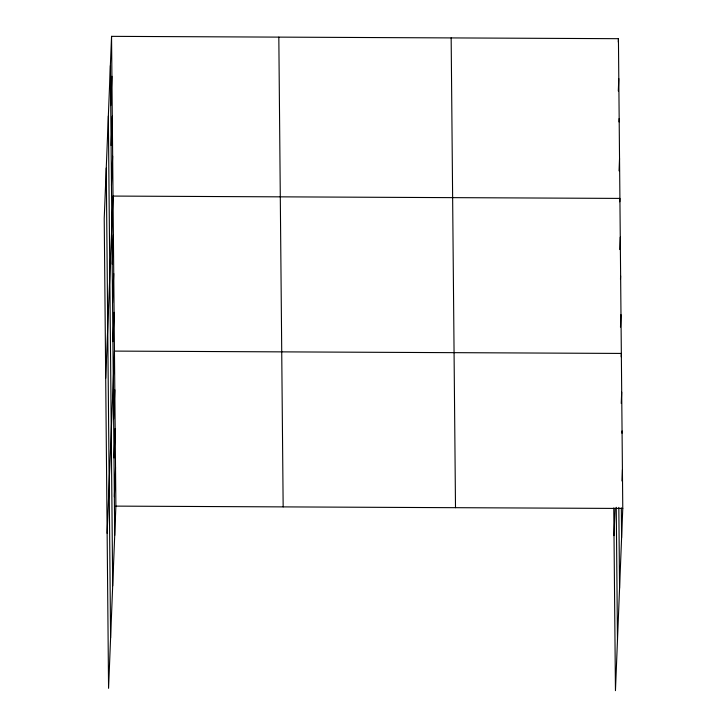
<?xml version="1.0" encoding="UTF-8"?>
<svg xmlns="http://www.w3.org/2000/svg" width="727" height="727" viewBox="0 0 727 727"><rect width="100%" height="100%" fill="white"/><g stroke="black" fill="none" stroke-linecap="round" stroke-linejoin="round"><path stroke-width="1.09" d="M111.549 36.35L104.225 218.545L108.568 688.315L115.884 506.119L111.549 36.35L618.432 38.685L622.775 508.455L615.451 690.65L613.761 507.946M110.74 105.588L111.913 76.28M111.104 145.518L112.285 116.211M111.476 185.449L112.658 156.141M105.706 378.267L113.021 196.072L619.904 198.407L619.767 201.788M112.203 264.137L113.385 234.83M112.558 302.886L113.739 273.579M112.921 341.645L114.094 312.337M107.142 533.291L114.457 351.096L621.34 353.431L621.203 356.812M113.639 419.161L114.811 389.845M113.994 457.91L115.175 428.603M114.348 496.668L115.529 467.361M618.295 42.066L618.432 38.685M618.304 91.02L618.795 78.616M619.031 121.927L619.168 118.546M619.04 170.881L619.54 158.477M619.767 249.561L620.267 237.166M620.485 279.304L620.622 275.924M620.485 327.077L620.976 314.673M614.024 535.626L615.124 508.209M621.24 403.458L621.694 392.189M621.967 433.201L622.058 430.947M621.958 480.974L622.412 469.697M115.884 506.119L622.775 508.455M621.321 507.864L621.594 537.762M618.822 507.382L619.568 588.216M616.251 507.319L617.477 640.196M451.158 37.913L455.502 507.682M278.823 37.122L283.157 506.892M110.368 65.657L114.712 535.426M108.341 116.111L112.685 585.88M106.251 168.091L110.595 637.861"/></g></svg>
